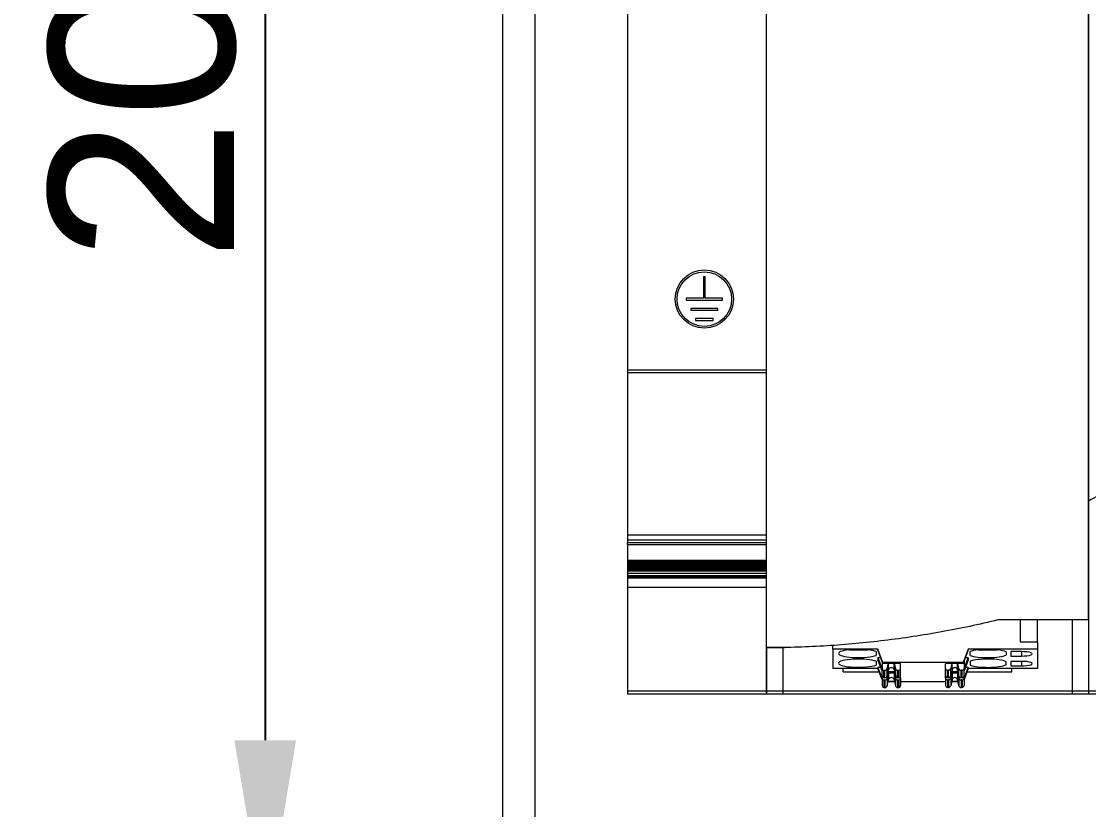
# Model space of a CAD drawing. Header units: millimetres. Extents: x 4134 to 7422, y 1400 to 3585.
# Drawn here: x 5031 to 5146.2, y 2928.3 to 3013.5 of the extents above; entities that cross this region are included whole.
import ezdxf

# ---------------------------------------------------------------- set-up
doc = ezdxf.new("R2010")
doc.units = ezdxf.units.MM
doc.layers.add('000-PI-Oprema', color=30, linetype='Continuous', lineweight=5)
for name, color, linetype in [('000-PI-ORMAR', 2, 'Continuous'), ('000-PI_TEXT', 7, 'Continuous'), ('002-PI-Kabelska kanalica', 150, 'Continuous'), ('004-PI-DIN Šina', 3, 'Continuous')]:
    doc.layers.add(name, color=color, linetype=linetype)
doc.styles.get("Standard").update_dxf_attribs({"font": 'arial.ttf'})
doc.dimstyles.new('ISO-25-lb', dxfattribs={"dimtxt": 8, "dimasz": 8, "dimexe": 1.25, "dimexo": 0.625, "dimtad": 1, "dimtxsty": 'Standard', "dimcen": 5, "dimadec": 0, "dimazin": 0, "dimtfac": 1, "dimtmove": 0, "dimatfit": 3, "dimfxl": 1, "dimarcsym": 0})

# ---------------------------------------------------------------- blocks, each defined once
blk = doc.blocks.new('2000x800_montazna ploca')
at = {"layer": '000-PI-ORMAR', "color": 0, "linetype": 'ByBlock', "lineweight": 0}
blk.add_line((-4333.67, 1646.19), (-4333.67, -243.81), dxfattribs=at)
blk = doc.blocks.new('*U213')
at = {"layer": '002-PI-Kabelska kanalica', "color": 0, "linetype": 'ByBlock', "lineweight": 0}
blk.add_line((80, -100), (80, 1670), dxfattribs=at)
blk = doc.blocks.new('IM 155-5 PN ST - 6ES7155-5AA01-0AB0')
at = {"color": 0, "linetype": 'ByBlock', "lineweight": 0, "ltscale": 0.25}
blk.add_lwpolyline([(0, 147.01), (34.8, 147.01), (34.8, 0), (0, 0), (0, 147.01)], dxfattribs=at)
at = {"layer": '000-PI-Oprema', "color": 0, "linetype": 'ByBlock', "lineweight": 0}
for p, q in [((27.39, 8.01), (27.39, 5.64)), ((29.29, 5.64), (29.29, 8.01)), ((33.04, 0), (33.04, 8.02)), ((34.8, 7.96), (34.8, 0)), ((0.3, 5.01), (0, 5.01)), ((0.3, 5.01), (0, 5.01)), ((2, 5), (0, 5)), ((0, 4.95), (0, 0)), ((1.76, 5), (1.76, 0)), ((2, 5), (2, 5.05)), ((7.19, 4.86), (7.19, 5.27)), ((12.04, 4.86), (7.19, 4.86)), ((7.19, 4.86), (7.19, 2.77)), ((8.93, 4.78), (10.95, 4.78)), ((12.04, 4.86), (12.04, 4.77)), ((12.59, 3.39), (12.04, 4.86)), ((12.59, 3.3), (12.04, 4.77)), ((21.79, 4.86), (21.24, 3.39)), ((21.79, 4.77), (21.24, 3.3)), ((21.79, 4.86), (21.79, 4.77)), ((29.29, 4.86), (21.79, 4.86)), ((22.88, 4.78), (24.9, 4.78)), ((27.39, 5.64), (29.29, 5.64)), ((29.29, 5.64), (29.29, 4.86)), ((29.29, 4.86), (29.29, 2.77)), ((11.84, 4.59), (11.84, 4.18)), ((11.84, 3.54), (11.84, 3.12)), ((12.04, 3.92), (12.49, 2.71)), ((12.04, 3.92), (12.04, 3.71)), ((12.36, 3.92), (12.04, 3.92)), ((12.49, 2.5), (12.04, 3.71)), ((12.49, 3.56), (12.49, 2.77)), ((21.34, 2.71), (21.79, 3.92)), ((21.79, 3.71), (21.34, 2.5)), ((21.34, 3.56), (21.34, 2.77)), ((21.79, 3.92), (21.47, 3.92)), ((21.79, 3.92), (21.79, 3.71)), ((21.99, 4.18), (21.99, 4.59)), ((21.99, 3.54), (21.99, 3.12)), ((25.89, 4.55), (25.89, 4.22)), ((25.89, 3.16), (25.89, 3.49)), ((26.4, 4.58), (26.4, 4.1)), ((27.55, 4.58), (26.4, 4.58)), ((26.4, 4.1), (27.55, 4.1)), ((26.4, 3.53), (26.4, 3.05)), ((27.55, 3.53), (26.4, 3.53)), ((27.55, 4.58), (27.55, 4.1)), ((27.55, 3.53), (27.55, 3.05)), ((12.04, 2.77), (7.19, 2.77)), ((8.3, 2.4), (8.3, 2.77)), ((8.3, 2.4), (12.18, 2.4)), ((12.04, 2.86), (12.49, 1.65)), ((12.04, 2.86), (12.04, 2.77)), ((12.36, 2.86), (12.04, 2.86)), ((12.49, 1.56), (12.04, 2.77)), ((12.49, 1.96), (12.49, 2.77)), ((21.24, 3.39), (12.59, 3.39)), ((12.59, 3.39), (12.59, 3.3)), ((14.49, 3.3), (12.59, 3.3)), ((12.69, 1.77), (12.69, 2.58)), ((12.69, 2.58), (12.8, 2.58)), ((12.8, 1.77), (12.8, 2.58)), ((13.05, 2.77), (13.17, 3.3)), ((13.05, 1.96), (13.05, 2.77)), ((13.05, 1.96), (13.2, 2.61)), ((13.16, 2.45), (13.82, 2.45)), ((13.2, 2.61), (13.2, 3.3)), ((13.78, 2.61), (13.78, 3.3)), ((13.78, 2.61), (13.93, 1.96)), ((13.81, 3.3), (13.93, 2.77)), ((13.93, 1.96), (13.93, 2.77)), ((14.17, 1.77), (14.17, 2.58)), ((14.17, 2.58), (14.29, 2.58)), ((14.29, 1.77), (14.29, 2.58)), ((14.49, 3.28), (14.49, 3.3)), ((14.49, 2.77), (14.49, 3.28)), ((14.49, 1.96), (14.49, 2.77)), ((21.24, 3.3), (19.34, 3.3)), ((19.34, 3.3), (19.34, 3.28)), ((19.34, 2.77), (19.34, 3.28)), ((19.34, 1.96), (19.34, 2.77)), ((19.65, 2.58), (19.54, 2.58)), ((19.54, 1.77), (19.54, 2.58)), ((19.65, 1.77), (19.65, 2.58)), ((20.02, 3.3), (19.9, 2.77)), ((19.9, 1.96), (19.9, 2.77)), ((20.05, 2.61), (19.9, 1.96)), ((20.01, 2.45), (20.67, 2.45)), ((20.05, 2.61), (20.05, 3.3)), ((20.63, 2.61), (20.63, 3.3)), ((20.78, 1.96), (20.63, 2.61)), ((20.78, 2.77), (20.66, 3.3)), ((20.78, 1.96), (20.78, 2.77)), ((21.02, 1.77), (21.02, 2.58)), ((21.14, 2.58), (21.02, 2.58)), ((21.14, 1.77), (21.14, 2.58)), ((21.24, 3.39), (21.24, 3.3)), ((21.34, 1.65), (21.79, 2.86)), ((21.79, 2.77), (21.34, 1.56)), ((21.34, 1.96), (21.34, 2.77)), ((21.79, 2.86), (21.47, 2.86)), ((21.65, 2.4), (26.5, 2.4)), ((21.79, 2.86), (21.79, 2.77)), ((29.29, 2.77), (21.79, 2.77)), ((26.4, 3.05), (27.55, 3.05)), ((26.5, 2.4), (26.5, 2.77)), ((12.49, 1.96), (12.49, 1.72)), ((12.49, 1.72), (12.49, 0.91)), ((12.69, 1.77), (12.8, 1.77)), ((12.69, 1.52), (12.8, 1.52)), ((12.69, 1.52), (12.69, 0.71)), ((12.8, 1.52), (12.8, 0.71)), ((13.05, 1.71), (13.17, 2.25)), ((13.05, 1.71), (13.05, 0.9)), ((13.05, 0.9), (13.2, 1.56)), ((13.87, 2.25), (13.11, 2.25)), ((13.84, 1.3), (13.14, 1.3)), ((13.16, 1.39), (13.82, 1.39)), ((13.2, 2.25), (13.2, 1.56)), ((13.78, 2.25), (13.78, 1.56)), ((13.78, 1.56), (13.93, 0.9)), ((13.81, 2.25), (13.93, 1.71)), ((13.93, 1.71), (13.93, 0.9)), ((14.17, 1.77), (14.29, 1.77)), ((14.17, 1.52), (14.29, 1.52)), ((14.17, 1.52), (14.17, 0.71)), ((14.29, 1.52), (14.29, 0.71)), ((14.49, 1.72), (14.49, 1.96)), ((14.49, 1.72), (14.49, 0.91)), ((19.34, 1.3), (14.49, 1.3)), ((19.34, 1.72), (19.34, 1.96)), ((19.34, 1.72), (19.34, 0.91)), ((19.65, 1.77), (19.54, 1.77)), ((19.65, 1.52), (19.54, 1.52)), ((19.54, 1.52), (19.54, 0.71)), ((19.65, 1.52), (19.65, 0.71)), ((20.02, 2.25), (19.9, 1.71)), ((19.9, 1.71), (19.9, 0.9)), ((20.05, 1.56), (19.9, 0.9)), ((20.72, 2.25), (19.96, 2.25)), ((20.69, 1.3), (19.99, 1.3)), ((20.01, 1.39), (20.67, 1.39)), ((20.05, 2.25), (20.05, 1.56)), ((20.63, 2.25), (20.63, 1.56)), ((20.78, 0.9), (20.63, 1.56)), ((20.78, 1.71), (20.66, 2.25)), ((20.78, 1.71), (20.78, 0.9)), ((21.14, 1.77), (21.02, 1.77)), ((21.14, 1.52), (21.02, 1.52)), ((21.02, 1.52), (21.02, 0.71)), ((21.14, 1.52), (21.14, 0.71)), ((21.34, 1.96), (21.34, 1.72)), ((21.34, 1.72), (21.34, 0.91)), ((1.76, 0), (0, 0)), ((33.04, 0), (1.76, 0)), ((12.69, 0.71), (12.8, 0.71)), ((14.17, 0.71), (14.29, 0.71)), ((19.65, 0.71), (19.54, 0.71)), ((21.14, 0.71), (21.02, 0.71)), ((34.8, 0), (33.04, 0))]:
    blk.add_line(p, q, dxfattribs=at)
for centre, major_axis, ratio, start_param, end_param in [((9.94, 4.38), (-2.15, 0), 0.207912, 5.199431, 8.937736), ((9.94, 4.38), (-2.15, 0), 0.207912, 3.628635, 4.225347), ((23.89, 4.38), (-2.15, 0), 0.207912, 5.199431, 5.796143), ((23.89, 4.38), (-2.15, 0), 0.207912, 3.517343, 4.225347), ((9.94, 3.33), (-2.15, 0), 0.207912, 3.628635, 8.937736), ((23.89, 4.38), (-2.15, 0), 0.207912, 0.487042, 2.765842), ((23.89, 3.33), (2.15, 0), 0.207912, 0.37575, 2.65455), ((27.55, 4.34), (1.15, 0), 0.207912, 4.712389, 7.853982), ((27.55, 3.29), (1.15, 0), 0.207912, 4.712389, 7.853982), ((12.69, 2.77), (-0.2, 0), 0.978148, 0, 1.570796), ((12.8, 2.82), (-0.25, 0), 0.978148, 1.570796, 2.923426), ((13.49, 2.55), (0.3, 0), 0.978148, 0.218166, 2.923426), ((14.17, 2.82), (-0.25, 0), 0.978148, 0.218166, 1.570796), ((14.29, 2.77), (-0.2, 0), 0.978148, 1.570796, 3.141593), ((19.54, 2.77), (0.2, 0), 0.978148, 3.141593, 4.712389), ((19.65, 2.82), (0.25, 0), 0.978148, 4.712389, 6.065019), ((20.34, 2.55), (-0.3, 0), 0.978148, 3.359759, 6.065019), ((21.02, 2.82), (0.25, 0), 0.978148, 3.359759, 4.712389), ((21.14, 2.77), (0.2, 0), 0.978148, 4.712389, 6.283185), ((23.89, 3.33), (2.15, 0), 0.207912, 3.628635, 5.907435), ((12.69, 1.96), (-0.2, 0), 0.978148, 0, 1.570796), ((12.69, 1.72), (-0.2, 0), 0.978148, 0, 1.570796), ((12.8, 2.01), (-0.25, 0), 0.978148, 1.570796, 2.923426), ((12.8, 1.77), (-0.25, 0), 0.978148, 1.570796, 2.923426), ((13.49, 1.49), (0.3, 0), 0.978148, 0.218166, 2.923426), ((14.17, 2.01), (-0.25, 0), 0.978148, 0.218166, 1.570796), ((14.17, 1.77), (-0.25, 0), 0.978148, 0.218166, 1.570796), ((14.29, 1.96), (-0.2, 0), 0.978148, 1.570796, 3.141593), ((14.29, 1.72), (-0.2, 0), 0.978148, 1.570796, 3.141593), ((19.54, 1.96), (0.2, 0), 0.978148, 3.141593, 4.712389), ((19.54, 1.72), (0.2, 0), 0.978148, 3.141593, 4.712389), ((19.65, 2.01), (0.25, 0), 0.978148, 4.712389, 6.065019), ((19.65, 1.77), (0.25, 0), 0.978148, 4.712389, 6.065019), ((20.34, 1.49), (-0.3, 0), 0.978148, 3.359759, 6.065019), ((21.02, 2.01), (0.25, 0), 0.978148, 3.359759, 4.712389), ((21.02, 1.77), (0.25, 0), 0.978148, 3.359759, 4.712389), ((21.14, 1.96), (0.2, 0), 0.978148, 4.712389, 6.283185), ((21.14, 1.72), (0.2, 0), 0.978148, 4.712389, 6.283185), ((12.69, 0.91), (-0.2, 0), 0.978148, 0, 1.570796), ((12.8, 0.95), (-0.25, 0), 0.978148, 1.570796, 2.923426), ((14.17, 0.95), (-0.25, 0), 0.978148, 0.218166, 1.570796), ((14.29, 0.91), (-0.2, 0), 0.978148, 1.570796, 3.141593), ((19.54, 0.91), (0.2, 0), 0.978148, 3.141593, 4.712389), ((19.65, 0.95), (0.25, 0), 0.978148, 4.712389, 6.065019), ((21.02, 0.95), (0.25, 0), 0.978148, 3.359759, 4.712389), ((21.14, 0.91), (0.2, 0), 0.978148, 4.712389, 6.283185)]:
    blk.add_ellipse(centre, major_axis=major_axis, ratio=ratio, start_param=start_param, end_param=end_param, dxfattribs=at)
for points, knots in [([(34.8, 8.01), (34.8, 8.86), (34.8, 10.52), (34.8, 12.86), (34.8, 14.97), (34.8, 17.74), (34.8, 21.64), (34.8, 27.56), (34.8, 37.02), (34.8, 50.13), (34.8, 67.36), (34.8, 86), (34.8, 103.05), (34.8, 118.25), (34.8, 128.6), (34.8, 136.94), (34.8, 141.97), (34.8, 145.41), (34.8, 147.01)], [0, 0, 0, 0, 0.018357, 0.035822, 0.050221, 0.063898, 0.09543, 0.134182, 0.191169, 0.299064, 0.416456, 0.562341, 0.701008, 0.784589, 0.890964, 0.925157, 0.965428, 1, 1, 1, 1]), ([(25, 8.01), (22.97, 7.51), (20.94, 7.08), (16.85, 6.34), (12.75, 5.72), (8.62, 5.34), (4.47, 5.08), (2.39, 5.01), (0.3, 5.01)], [0, 0, 0, 0, 0.25, 0.25, 0.5, 0.75, 0.75, 1, 1, 1, 1])]:
    blk.add_open_spline(points, degree=3, knots=knots, dxfattribs=at)
for points, degree in [([(34.8, 8.01), (25, 8.01)], 1), ([(0.3, 5.01), (0.3, 5.01), (0.3, 5.01), (0.3, 5.01)], 3)]:
    blk.add_open_spline(points, degree=degree, dxfattribs=at)
blk = doc.blocks.new('S7-1500 AI HS - 6ES7531-7NF10-0AB0')
at = {"layer": '000-PI-Oprema', "color": 0, "linetype": 'ByBlock', "lineweight": 0}
blk.add_open_spline([(4.35, 23.3), (2.9, 22.48), (1.45, 21.67), (0, 20.85)], degree=3, dxfattribs=at)
blk.add_open_spline([(0, 20.85), (0, 19.34), (0, 16.09), (0, 10.81), (0, 7.03), (0, 5)], degree=3, knots=[0, 0, 0, 0, 0.285532, 0.615204, 1, 1, 1, 1], dxfattribs=at)
blk = doc.blocks.new('*D306')
at = {"layer": '000-PI_TEXT', "color": 0, "linetype": 'ByBlock', "lineweight": -2, "ltscale": 0.25, "transparency": 16777216}
for p, q in [((5085.82, 3120.78), (5056.07, 3120.78)), ((5057.32, 3100.78), (5057.32, 2935.78)), ((5073.32, 2915.78), (5056.07, 2915.78))]:
    blk.add_line(p, q, dxfattribs=at)
at = {"layer": '000-PI_TEXT', "color": 0, "linetype": 'ByBlock', "ltscale": 0.25, "transparency": 16777216}
for points in [[(5053.99, 3100.78), (5060.65, 3100.78), (5057.32, 3120.78)], [(5053.99, 2935.78), (5060.65, 2935.78), (5057.32, 2915.78)]]:
    blk.add_solid(points, dxfattribs=at)
at = {"layer": 'Defpoints', "color": 0, "linetype": 'ByBlock', "ltscale": 0.25, "transparency": 16777216}
for p in [(5086.45, 3120.78), (5057.32, 2915.78), (5073.95, 2915.78)]:
    blk.add_point(p, dxfattribs=at)
at = {"layer": '000-PI_TEXT', "color": 0, "linetype": 'ByBlock', "lineweight": 0, "ltscale": 0.25, "transparency": 16777216, "insert": (5044.11, 3010.78), "char_height": 20, "attachment_point": 5, "rotation": 90}
blk.add_mtext('205', dxfattribs=at)

msp = doc.modelspace()

# ---------------------------------------------------------------- linework, layer by layer
at = {"layer": '004-PI-DIN Šina', "color": 0, "linetype": 'ByBlock', "lineweight": 0}
for p, q in [((5096.448, 3025.328), (5096.448, 2975.779)), ((5104.851, 2985.854), (5104.64, 2985.854)), ((5104.64, 2985.854), (5104.64, 2983.557)), ((5104.851, 2983.557), (5104.851, 2985.854)), ((5102.79, 2983.557), (5102.79, 2983.357)), ((5104.64, 2983.557), (5102.79, 2983.557)), ((5102.79, 2983.357), (5106.69, 2983.357)), ((5106.69, 2983.557), (5104.851, 2983.557)), ((5106.69, 2983.357), (5106.69, 2983.557)), ((5103.29, 2982.457), (5103.29, 2982.257)), ((5106.19, 2982.457), (5103.29, 2982.457)), ((5103.29, 2982.257), (5106.19, 2982.257)), ((5106.19, 2982.257), (5106.19, 2982.457)), ((5103.79, 2981.357), (5103.79, 2981.157)), ((5105.69, 2981.357), (5103.79, 2981.357)), ((5103.79, 2981.157), (5105.69, 2981.157)), ((5105.69, 2981.157), (5105.69, 2981.357)), ((5096.448, 2975.778), (5096.448, 2975.478)), ((5111.448, 2975.778), (5096.448, 2975.778)), ((5111.448, 2975.478), (5096.448, 2975.478)), ((5096.448, 2975.478), (5096.448, 2957.941)), ((5096.448, 2957.941), (5096.448, 2957.441)), ((5111.448, 2957.941), (5096.448, 2957.941)), ((5096.448, 2957.441), (5096.448, 2957.393)), ((5096.448, 2957.441), (5111.448, 2957.441)), ((5096.448, 2957.393), (5096.448, 2957.12)), ((5111.448, 2957.393), (5096.448, 2957.393)), ((5096.448, 2956.946), (5096.448, 2957.12)), ((5111.448, 2957.12), (5096.448, 2957.12)), ((5096.448, 2956.946), (5096.448, 2955.195)), ((5096.448, 2956.946), (5111.448, 2956.946)), ((5096.448, 2955.195), (5096.448, 2955.086)), ((5111.448, 2955.195), (5096.448, 2955.195)), ((5096.448, 2955.085), (5096.448, 2955.086)), ((5111.448, 2955.086), (5096.448, 2955.086)), ((5096.448, 2955.085), (5096.448, 2955.051)), ((5111.448, 2955.085), (5096.448, 2955.085)), ((5096.448, 2955.051), (5096.448, 2954.943)), ((5111.448, 2955.051), (5096.448, 2955.051)), ((5096.448, 2954.941), (5096.448, 2954.943)), ((5111.448, 2954.943), (5096.448, 2954.943)), ((5096.448, 2954.941), (5096.448, 2954.907)), ((5111.448, 2954.941), (5096.448, 2954.941)), ((5096.448, 2954.907), (5096.448, 2954.799)), ((5111.448, 2954.907), (5096.448, 2954.907)), ((5096.448, 2954.799), (5096.448, 2954.797)), ((5111.448, 2954.799), (5096.448, 2954.799)), ((5096.448, 2954.797), (5096.448, 2954.763)), ((5111.448, 2954.797), (5096.448, 2954.797)), ((5096.448, 2954.763), (5096.448, 2954.655)), ((5111.448, 2954.763), (5096.448, 2954.763)), ((5096.448, 2954.654), (5096.448, 2954.655)), ((5111.448, 2954.655), (5096.448, 2954.655)), ((5096.448, 2954.654), (5096.448, 2954.62)), ((5111.448, 2954.654), (5096.448, 2954.654)), ((5096.448, 2954.62), (5096.448, 2954.512)), ((5111.448, 2954.62), (5096.448, 2954.62)), ((5096.448, 2954.51), (5096.448, 2954.512)), ((5111.448, 2954.512), (5096.448, 2954.512)), ((5096.448, 2954.51), (5096.448, 2954.476)), ((5111.448, 2954.51), (5096.448, 2954.51)), ((5096.448, 2954.476), (5096.448, 2954.368)), ((5111.448, 2954.476), (5096.448, 2954.476)), ((5096.448, 2954.367), (5096.448, 2954.368)), ((5111.448, 2954.368), (5096.448, 2954.368)), ((5096.448, 2954.367), (5096.448, 2954.333)), ((5111.448, 2954.367), (5096.448, 2954.367)), ((5096.448, 2954.333), (5096.448, 2954.225)), ((5111.448, 2954.333), (5096.448, 2954.333)), ((5096.448, 2954.223), (5096.448, 2954.225)), ((5111.448, 2954.225), (5096.448, 2954.225)), ((5096.448, 2954.223), (5096.448, 2954.189)), ((5111.448, 2954.223), (5096.448, 2954.223)), ((5096.448, 2954.189), (5096.448, 2954.081)), ((5111.448, 2954.189), (5096.448, 2954.189)), ((5096.448, 2954.081), (5096.448, 2954.079)), ((5111.448, 2954.081), (5096.448, 2954.081)), ((5096.448, 2954.079), (5096.448, 2954.046)), ((5111.448, 2954.079), (5096.448, 2954.079)), ((5096.448, 2954.046), (5096.448, 2953.821)), ((5111.448, 2954.046), (5096.448, 2954.046)), ((5096.448, 2953.821), (5096.448, 2953.548)), ((5111.448, 2953.821), (5096.448, 2953.821)), ((5096.448, 2953.548), (5096.448, 2953.436)), ((5111.448, 2953.548), (5096.448, 2953.548)), ((5096.448, 2953.436), (5096.448, 2953.3)), ((5111.448, 2953.436), (5096.448, 2953.436)), ((5096.448, 2953.3), (5096.448, 2952.308)), ((5111.448, 2953.3), (5096.448, 2953.3)), ((5111.448, 2952.308), (5096.448, 2952.308)), ((5096.448, 2952.308), (5096.448, 2941.078)), ((5096.448, 2941.078), (5096.448, 2940.778)), ((5579.048, 2941.078), (5096.448, 2941.078)), ((5579.048, 2940.778), (5096.448, 2940.778))]:
    msp.add_line(p, q, dxfattribs=at)
for centre, radius in [((5104.745, 2983.467), 3.15), ((5104.745, 2983.457), 2.95)]:
    msp.add_circle(centre, radius, dxfattribs=at)

# ---------------------------------------------------------------- block references
at = {"layer": '000-PI-Oprema', "color": 0, "linetype": 'ByBlock', "lineweight": 0}
for name, p in [('IM 155-5 PN ST - 6ES7155-5AA01-0AB0', (5111.448, 2940.778)), ('S7-1500 AI HS - 6ES7531-7NF10-0AB0', (5146.248, 2940.785))]:
    msp.add_blockref(name, p, dxfattribs=at)
at = {"layer": '000-PI-ORMAR', "color": 0, "linetype": 'ByBlock', "lineweight": 0}
msp.add_blockref('2000x800_montazna ploca', (9416.617, 1759.591), dxfattribs=at)
at = {"layer": '002-PI-Kabelska kanalica', "color": 0, "linetype": 'ByBlock', "lineweight": 0, "xscale": -1, "rotation": 180}
msp.add_blockref('*U213', (5006.448, 3305.778), dxfattribs=at)

# ---------------------------------------------------------------- dimensions: what is measured, and where the dimension line sits
at = {"layer": '000-PI_TEXT', "color": 0, "linetype": 'ByBlock', "lineweight": 0, "ltscale": 0.25}
dim = msp.add_linear_dim(base=(5057.32, 2915.778), p1=(5086.448, 3120.778), p2=(5073.948, 2915.778), angle=90, text='205', dimstyle='ISO-25-lb', override={"dimtxt": 20, "dimasz": 20, "dimgap": 3}, dxfattribs=at)
dim.commit()
dim.dimension.update_dxf_attribs({"geometry": '*D306', "text_midpoint": (5057.32, 3010.778), "dimtype": 160})

doc.saveas('drawing.dxf')
